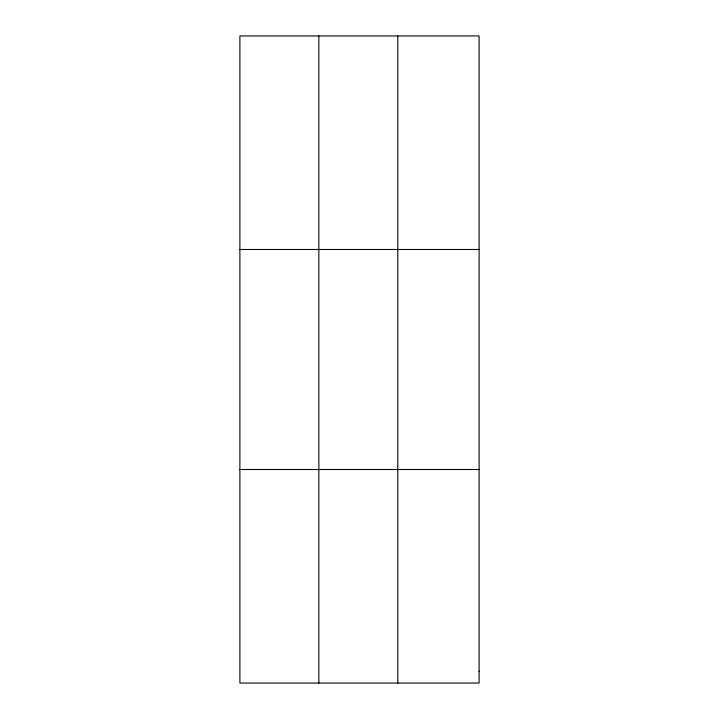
<?xml version="1.0" encoding="UTF-8"?>
<svg xmlns="http://www.w3.org/2000/svg" width="719" height="719" viewBox="0 0 719 719"><rect width="100%" height="100%" fill="white"/><g stroke="black" fill="none" stroke-linecap="round" stroke-linejoin="round"><path stroke-width="1.08" d="M318.832 683.05L318.832 35.95M397.778 683.05L397.778 35.95M239.894 249.493L479.106 249.493M239.894 469.507L479.106 469.507M479.106 671.187L479.106 683.05L239.894 683.05L239.894 35.95L479.106 35.95L479.106 671.187"/></g></svg>
